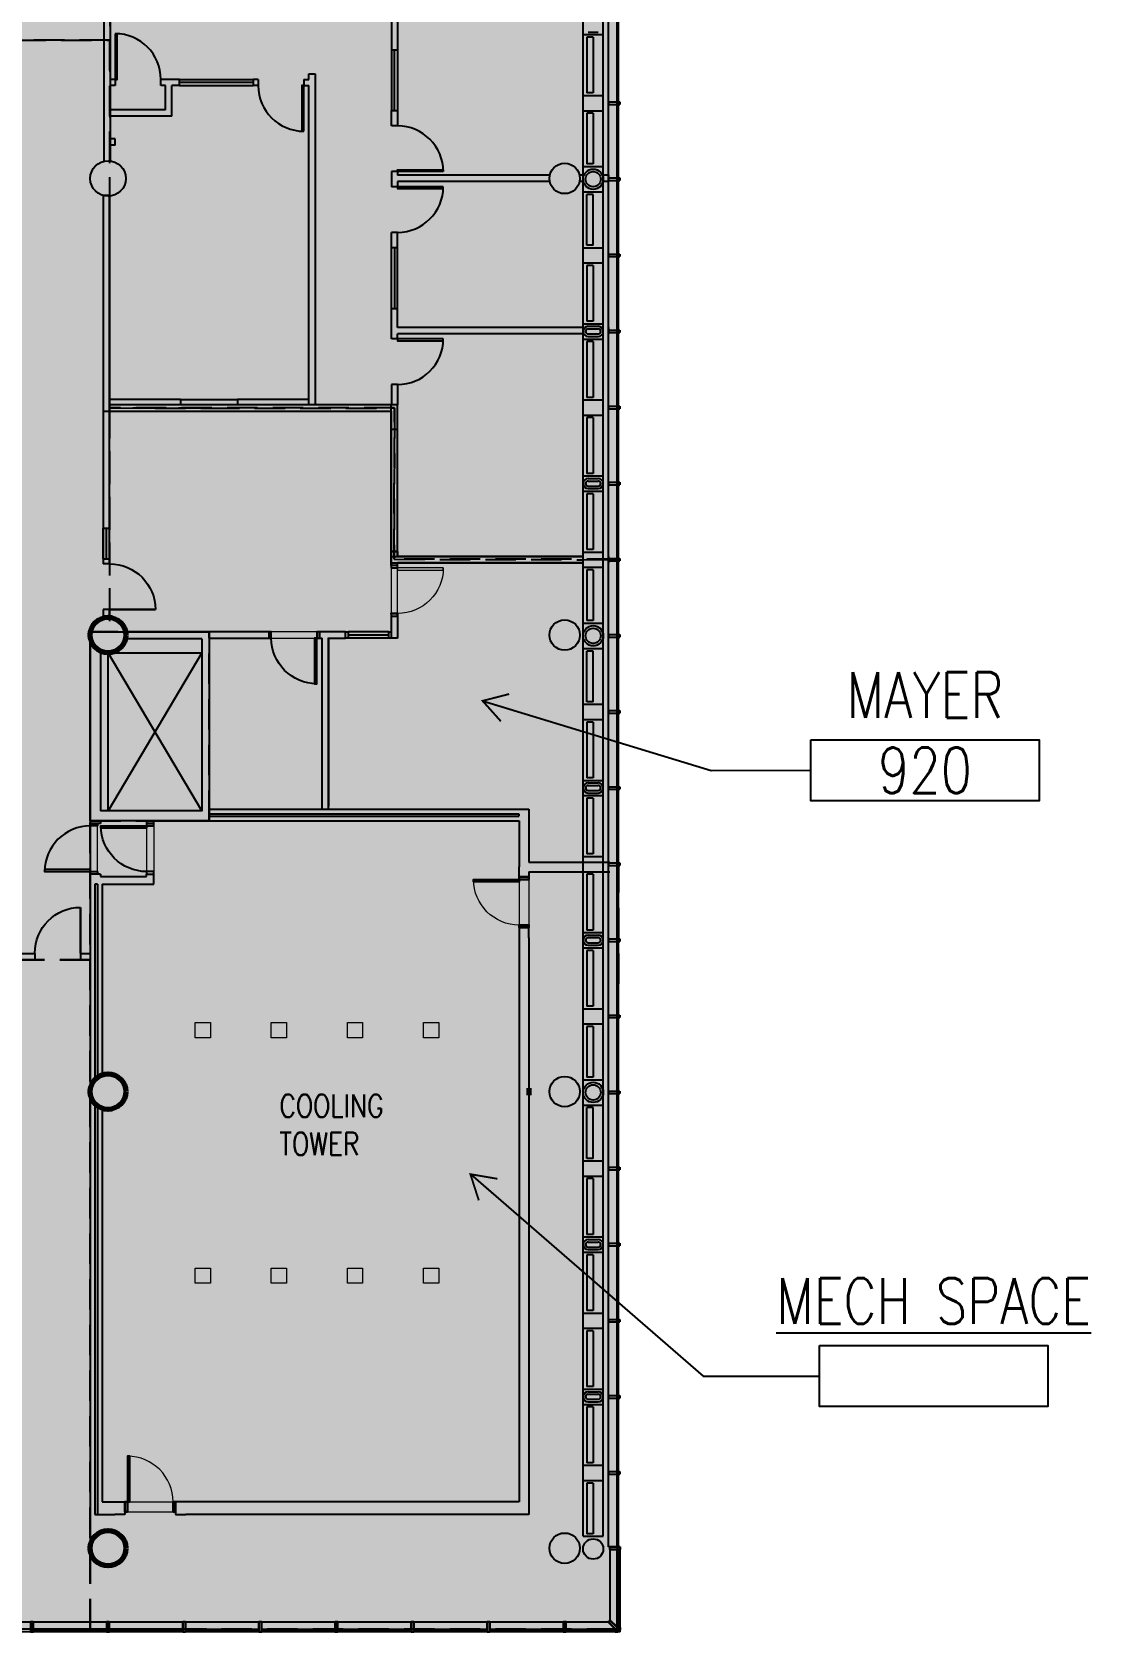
# Model space of a CAD drawing. Header units: inches. Extents: x 0 to 3025, y -21 to 2608.
# Drawn here: x 2156 to 2990, y -21 to 1240 of the extents above; entities that cross this region are included whole.
import ezdxf
from ezdxf.enums import TextEntityAlignment as Align

# ---------------------------------------------------------------- set-up
doc = ezdxf.new("R2010")
doc.units = ezdxf.units.IN
doc.header["$LTSCALE"] = 96
doc.header["$MEASUREMENT"] = 0
doc.header["$PDSIZE"] = 8
doc.linetypes.add('HIDDEN', pattern=[0.375, 0.25, -0.125])
doc.layers.get('0').update_dxf_attribs({"linetype": 'CONTINUOUS'})
for name, color, linetype in [('1 BOMA GROSS', 3, 'HIDDEN'), ('2 VERTICAL PENETRATION', 6, 'HIDDEN'), ('2 VERTICAL PENETRATION area', 253, 'HIDDEN'), ('3 SUITE TENANT', 4, 'HIDDEN'), ('3 SUITE TENANT area', 151, 'HIDDEN'), ('3 SUITE TENANT DARK', 4, 'HIDDEN'), ('3 SUITE TENANT DARK area', 150, 'HIDDEN'), ('4 COMMON', 2, 'HIDDEN'), ('4 COMMON area', 51, 'HIDDEN'), ('5 MECH', 30, 'HIDDEN'), ('5 MECHANICAL', 1, 'HIDDEN'), ('A-Anno-Note', 92, 'CONTINUOUS'), ('A-AREA-IDEN', 81, 'CONTINUOUS'), ('A-Area-Spce-Iden', 110, 'CONTINUOUS'), ('A-Area-Spce-Sqft', 81, 'CONTINUOUS'), ('A-cols', 3, 'CONTINUOUS'), ('A-door', 111, 'CONTINUOUS'), ('A-glaz', 111, 'CONTINUOUS'), ('A-GLAZ-SILL', 44, 'CONTINUOUS'), ('A-TEXT', 1, 'CONTINUOUS'), ('A-wall', 130, 'CONTINUOUS'), ('A-Win', 3, 'CONTINUOUS'), ('S-Cols', 122, 'CONTINUOUS')]:
    doc.layers.add(name, color=color, linetype=linetype)
for name, color, linetype, lineweight in [('A-COLS-EXST', 96, 'CONTINUOUS', 70), ('A-WALL-FULL', 6, 'CONTINUOUS', 70), ('A-WALL-HEAD', 1, 'CONTINUOUS', 0), ('a-xp-09 - A-GLAZ-EXST', 96, 'CONTINUOUS', 0), ('a-xp-09 - A-WALL-EXST', 96, 'CONTINUOUS', 30)]:
    doc.layers.add(name, color=color, linetype=linetype, lineweight=lineweight)
doc.styles.get("Standard").update_dxf_attribs({"font": 'romans.shx', "width": 0.8})
doc.dimstyles.new('Arch96', dxfattribs={"dimscale": 96, "dimtxt": 0.09375, "dimasz": 0.0625, "dimexe": 0.046875, "dimexo": 0.0625, "dimgap": 0.03125, "dimtad": 1, "dimtoh": 1, "dimdec": 4, "dimzin": 3, "dimdsep": 46, "dimlunit": 4, "dimtxsty": 'Standard', "dimblk": 'aro14', "dimblk1": 'ARCHTICK', "dimblk2": 'ARCHTICK', "dimsah": 1, "dimcen": 0.1875, "dimdle": 0.046875, "dimclrd": 256, "dimclre": 256, "dimclrt": 256, "dimaunit": 1, "dimadec": 3, "dimazin": 2, "dimtfac": 1, "dimtdec": 4, "dimtmove": 2, "dimatfit": 3, "dimldrblk": 'aro14', "dimfxl": 1, "dimfrac": 2, "dimlwd": -3, "dimlwe": -3, "dimarcsym": 0})

# ---------------------------------------------------------------- blocks, each defined once
blk = doc.blocks.new('FLOR-ROOM-TAG')
at = {"layer": 'A-Area-Spce-Iden'}
blk.add_lwpolyline([(-0.2344, -0.0918), (0.2344, -0.0918), (0.2344, -0.2168), (-0.2344, -0.2168)], close=True, dxfattribs=at)
at = {"width": 0.8}
for tag, p in [('AARMLBL1', (0, 0.125)), ('AARMLBL2', (0, 0))]:
    blk.add_attdef(tag, text='', height=0.0938, dxfattribs=at).set_placement(p, align=Align.MIDDLE_CENTER)
at = {"layer": 'A-Area-Spce-Iden', "width": 0.8}
blk.add_attdef('AARMNUM', text='', height=0.0938, dxfattribs=at).set_placement((0, -0.1543), align=Align.MIDDLE_CENTER)
at = {"layer": 'A-Area-Spce-Sqft', "width": 0.8}
blk.add_attdef('AARMAREA', text='', height=0.0938, dxfattribs=at).set_placement((0, -0.3086), align=Align.MIDDLE_CENTER)
blk = doc.blocks.new('_ArchTick')
at = {"linetype": 'ByBlock', "const_width": 0.15}
blk.add_lwpolyline([(-0.5, -0.5), (0.5, 0.5)], dxfattribs=at)
blk = doc.blocks.new('aro14')
blk.add_line((0, 0), (-1.021, 0))
at = {"const_width": 0.0625}
blk.add_lwpolyline([(-0.77, 0.468), (0, 0), (-0.77, -0.468)], dxfattribs=at)
blk = doc.blocks.new('*U113')
at = {"layer": 'A-door', "lineweight": 13, "extrusion": (0, 0, -1), "flags": 128}
blk.add_lwpolyline([(18, 18), (16.2, 18), (16.2, -18), (18, -18)], close=True, dxfattribs=at)
at = {"layer": 'A-door', "lineweight": 0}
blk.add_arc((-18, 18), 36, 269.9999, 359.9999, dxfattribs=at)
blk = doc.blocks.new('*U103')
at = {"layer": 'A-door', "flags": 128}
blk.add_lwpolyline([(-18, 18), (-16.2, 18), (-16.2, -18), (-18, -18)], close=True, dxfattribs=at)
at = {"layer": 'A-door', "lineweight": 0, "extrusion": (0, 0, -1)}
blk.add_arc((18, 18), 36, 180, 270, dxfattribs=at)
blk = doc.blocks.new('*U105')
at = {"layer": 'A-door', "extrusion": (0, 0, -1), "flags": 128}
blk.add_lwpolyline([(18, 18), (16.2, 18), (16.2, -18), (18, -18)], close=True, dxfattribs=at)
at = {"layer": 'A-door', "lineweight": 0, "extrusion": (0, 0, -1)}
blk.add_arc((18, 18), 36, 180, 270, dxfattribs=at)
blk = doc.blocks.new('08PDRR02')
at = {"linetype": 'ByBlock'}
for p, q in [((1, 0), (0, 0)), ((0, 0), (0, -1)), ((1, -1), (1, 0)), ((0, -1), (1, -1))]:
    blk.add_line(p, q, dxfattribs=at)
blk = doc.blocks.new('*U20')
blk.add_lwpolyline([(0, 2.5), (0, -2.5)])
at = {"linetype": 'Continuous'}
blk.add_arc((0, 2.75), 36, 0, 90, dxfattribs=at)
at = {"linetype": 'Continuous', "xscale": 36, "yscale": 0.0325, "rotation": 90}
blk.add_blockref('08PDRR02', (0, 2.75), dxfattribs=at)
blk = doc.blocks.new('*U149')
blk.add_lwpolyline([(0, 2.5), (0, -2.5)])
at = {"linetype": 'Continuous'}
blk.add_arc((0, 2.75), 36, 0, 90, dxfattribs=at)
at = {"linetype": 'Continuous', "xscale": 36, "yscale": 0.0325, "rotation": 90}
blk.add_blockref('08PDRR02', (0, 2.75), dxfattribs=at)

msp = doc.modelspace()

# ---------------------------------------------------------------- hatches: boundary and pattern name
at = {"layer": '2 VERTICAL PENETRATION area', "transparency": 33554495}
h = msp.add_hatch(color=256, dxfattribs=at)
h.dxf.hatch_style = 1
h.paths.add_polyline_path([(917, 2205.3), (1079.5, 2205.3), (1079.5, 2046.8), (916.4, 2046.8), (916.4, 2148.8), (917, 2148.8)])
h.paths.add_polyline_path([(1620.6, 1122.3), (1620.6, 1238.8), (2142.5, 1238.8), (2142.5, 1122), (1815.5, 1122), (1815.5, 1135.8), (1620.6, 1135.8)])
h.paths.add_polyline_path([(2142.5, 1370.8), (1959.8, 1369.9), (1959.8, 1432.3), (2142.4, 1432.5), (2142.4, 1370.8)])
h.paths.add_polyline_path([(2034.3, 696), (2141.5, 696), (2141.5, 402), (2034.3, 402)])
h.paths.add_polyline_path([(2295.1, 767.4), (2201.5, 767.4), (2201.5, 618.3), (2295.1, 618.3)])
at = {"layer": '3 SUITE TENANT area', "transparency": 33554495}
h = msp.add_hatch(color=256, dxfattribs=at)
h.dxf.hatch_style = 1
h.paths.add_polyline_path([(2216.6, 943.8), (2216.7, 767.4), (2295.1, 767.4), (2295.1, 627.5), (2547.3, 627.5), (2547.3, 585.8), (2617, 585.8), (2617, 824.5), (2441, 824.5), (2441.4, 943.8)])
at = {"layer": '3 SUITE TENANT DARK area', "transparency": 33554495}
h = msp.add_hatch(color=256, dxfattribs=at)
h.dxf.hatch_style = 1
h.paths.add_polyline_path([(2216.6, 943.8), (2295.1, 943.6), (2441.4, 943.8), (2441, 824.5), (2590, 824.2), (2617, 824.5), (2617, 2024.5), (2215.8, 2024.3), (2215.8, 1513.3), (2228.7, 1513.3), (2228.7, 1484.8), (2217.1, 1484.8), (2216.6, 943.8), (2295.1, 943.6)])
h = msp.add_hatch(color=256, dxfattribs=at)
h.dxf.hatch_style = 1
h.paths.add_polyline_path([(2141.5, 508.8), (2201.5, 508.8), (2201.5, -19.1), (1813, -19.1), (1813, 877.6), (2136.5, 877.6), (2136.5, 696), (2034.3, 696), (2034.3, 402), (2141.5, 402)])
h.paths.add_polyline_path([(1620.6, 1135.8), (1815.5, 1135.8), (1815.5, 1080), (1815.5, 877.6), (1813, 877.6), (1813, -19.1), (1736.5, -19.1), (1734.5, -19.1), (1453, -19.1), (1453, 1123.2), (1620.6, 1122.3)])
at = {"layer": '4 COMMON area', "transparency": 33554495}
h = msp.add_hatch(color=256, dxfattribs=at)
h.dxf.hatch_style = 1
h.paths.add_polyline_path([(1453, 1364.2), (1488.3, 1364.2), (1488.3, 1375.8), (1569.5, 1375.8), (1569.5, 1561.1), (1453.1, 1561.1), (1453.1, 1364)])
h.paths.add_polyline_path([(2031.5, 1432.5), (2031.5, 1513.3), (2228.7, 1513.3), (2228.7, 1484.8), (2217.1, 1484.8), (2217.1, 1233.8), (2142.5, 1233.8), (2142.5, 1238.8), (1620.6, 1238.8), (1620.6, 1122.3), (1453, 1123.2), (1453, 1364.2), (1488.3, 1364.2), (1488.3, 1375.8), (1569.5, 1375.8), (1569.5, 1370.8), (1838.8, 1370.8), (1838.8, 1466.6), (1872, 1466.6), (1872, 1513.3), (2031.5, 1513.3), (2031.5, 1432.5), (1960, 1432.3), (1960, 1370.8), (2142.4, 1370.8), (2142.4, 1432.5)])
h.paths.add_polyline_path([(2201.5, 508.8), (2141.5, 508.8), (2141.5, 696), (2136.5, 696), (2136.5, 877.6), (2100.5, 877.6), (1815.5, 877.6), (1815.5, 1122), (2142.5, 1122), (2142.5, 1233.8), (2216.7, 1233.8), (2216.7, 767.4), (2201.5, 767.4), (2201.5, 616.3), (2201.5, 601)])
at = {"layer": '5 MECH', "ltscale": 5, "transparency": 33554495}
h = msp.add_hatch(color=256, dxfattribs=at)
h.dxf.hatch_style = 1
h.paths.add_polyline_path([(2201.5, 618.3), (2295.1, 618.3), (2295.1, 627.5), (2547.3, 627.5), (2547.3, 585.8), (2618, 585.8), (2617, -19.1), (2201.5, -19.1)])

# ---------------------------------------------------------------- linework, layer by layer
at = {"layer": '1 BOMA GROSS'}
msp.add_lwpolyline([(377.5, 2606.2), (2617, 2606.2), (2617, -19.1), (1813, -19.1), (1813, -19.1), (1734.5, -19.1), (1554.5, -19.1), (1453, -19.1), (1453, 1442.3), (373, 1442.2), (373, 2551.1), (373, 2606.2), (2617, 2606.2)], close=True, dxfattribs=at)
at = {"layer": '2 VERTICAL PENETRATION'}
msp.add_lwpolyline([(2295.1, 767.4), (2201.5, 767.4), (2201.5, 618.3), (2295.1, 618.3)], close=True, dxfattribs=at)
at = {"layer": '3 SUITE TENANT'}
msp.add_lwpolyline([(2216.6, 943.8), (2216.7, 767.4), (2295.1, 767.4), (2295.1, 627.5), (2547.3, 627.5), (2547.3, 585.8), (2617, 585.8), (2617, 824.5), (2441, 824.5), (2441.4, 943.8), (2216.6, 943.8)], close=True, dxfattribs=at)
at = {"layer": '3 SUITE TENANT DARK'}
for points in [[(2216.6, 943.8), (2295.1, 943.6), (2441.4, 943.8), (2441, 824.5), (2590, 824.2), (2617, 824.5), (2617, 2024.5), (2215.8, 2024.3), (2215.8, 1513.3), (2228.7, 1513.3), (2228.7, 1484.8), (2217.1, 1484.8), (2216.6, 943.8), (2295.1, 943.6)], [(2141.5, 508.8), (2201.5, 508.8), (2201.5, -19.1), (1813, -19.1), (1813, 877.6), (2136.5, 877.6), (2136.5, 696), (2034.3, 696), (2034.3, 402), (2141.5, 402), (2141.5, 402), (2141.5, 508.8)]]:
    msp.add_lwpolyline(points, close=True, dxfattribs=at)
at = {"layer": '4 COMMON'}
msp.add_lwpolyline([(2217.1, 1484.8), (2217.1, 1233.8), (2142.5, 1233.8), (2142.5, 1238.8), (1620.6, 1238.8), (1620.6, 1122.3), (1453, 1123.2), (1453, 1364.2)], dxfattribs=at)
msp.add_lwpolyline([(2201.5, 508.8), (2201.5, 508.8), (2141.5, 508.8), (2141.5, 508.8), (2141.5, 508.8), (2141.5, 696), (2136.5, 696), (2136.5, 877.6), (2100.5, 877.6), (1815.5, 877.6), (1815.5, 877.6), (1815.5, 1122), (2142.5, 1122), (2142.5, 1233.8), (2216.7, 1233.8), (2216.7, 767.4), (2201.5, 767.4), (2201.5, 616.3), (2201.5, 601), (2201.5, 508.8)], close=True, dxfattribs=at)
at = {"layer": '5 MECHANICAL'}
msp.add_lwpolyline([(2201.5, 618.3), (2295.1, 618.3), (2295.1, 627.5), (2547.3, 627.5), (2547.3, 585.8), (2618, 585.8), (2617, -19.1), (2201.5, -19.1), (2201.5, 618.3)], close=True, dxfattribs=at)
at = {"layer": 'A-cols'}
for centre in [(2215.5, 1124.8), (2215.5, 764.8), (2215.5, 764.8)]:
    msp.add_circle(centre, 14, dxfattribs=at)
at = {"layer": 'A-COLS-EXST'}
for centre in [(2215.5, 764.8), (2215.5, 404.8), (2215.5, 44.8)]:
    msp.add_circle(centre, 14, dxfattribs=at)
at = {"layer": 'A-door'}
for p, q in [((2438.8, 830.7), (2438.8, 817.7)), ((2443.8, 817.7), (2443.8, 821.7)), ((2438.8, 817.7), (2443.8, 817.7)), ((2438.8, 781.7), (2443.8, 781.7)), ((2443.8, 781.7), (2443.8, 762.4)), ((2201.5, 764.8), (2201.5, 612.2)), ((2201.5, 764.8), (2201.5, 616.3)), ((2209.5, 618.3), (2209.5, 616.3)), ((2209.5, 616.3), (2201.5, 616.3))]:
    msp.add_line(p, q, dxfattribs=at)
for points in [[(2221.1, 1238.9), (2221.1, 1202.9), (2222.6, 1202.9), (2222.6, 1238.9)], [(2369.9, 1162), (2369.9, 1198), (2368.4, 1198), (2368.4, 1162)], [(2479.8, 1130.2), (2443.8, 1130.2), (2443.8, 1131.7), (2479.8, 1131.7)], [(2479.8, 1118.3), (2443.8, 1118.3), (2443.8, 1116.8), (2479.8, 1116.8)], [(2479.8, 998.3), (2443.8, 998.3), (2443.8, 996.8), (2479.8, 996.8)]]:
    msp.add_lwpolyline(points, close=True, dxfattribs=at)
at = {"layer": 'A-door', "flags": 128}
for points in [[(2443.8, 817.7), (2443.8, 819.7), (2438.8, 819.7), (2438.8, 817.7)], [(2443.8, 779.7), (2443.8, 781.7), (2438.8, 781.7), (2438.8, 779.7)], [(2342.2, 762.4), (2344.2, 762.4), (2344.2, 767.4), (2342.2, 767.4)], [(2380.2, 762.4), (2378.4, 762.4), (2378.4, 726.4), (2380.2, 726.4)], [(2380.2, 762.4), (2382.2, 762.4), (2382.2, 767.4), (2380.2, 767.4)], [(2207.1, 616.3), (2207.1, 614.3), (2201.5, 614.3), (2201.5, 616.3)], [(2245.9, 614.3), (2245.9, 612.5), (2209.9, 612.5), (2209.9, 614.3)], [(2251.5, 614.3), (2251.5, 616.3), (2245.9, 616.3), (2245.9, 614.3)], [(2201.5, 578.3), (2201.5, 580), (2165.5, 580), (2165.5, 578.3)], [(2207.1, 578.3), (2207.1, 576.3), (2201.5, 576.3), (2201.5, 578.3)], [(2251.5, 576.3), (2251.5, 578.3), (2245.9, 578.3), (2245.9, 576.3)]]:
    msp.add_lwpolyline(points, close=True, dxfattribs=at)
at = {"layer": 'A-door', "color": 1}
for centre, start, end in [((2221.1, 1202.9), 0, 90), ((2369.9, 1198), 180, 270), ((2443.8, 1130.2), 0, 90), ((2443.8, 1118.3), 270, 0), ((2443.8, 998.3), 270, 0)]:
    msp.add_arc(centre, 36, start, end, dxfattribs=at)
at = {"layer": 'A-door', "extrusion": (0, 0, -1)}
for centre, start, end in [((-2380.2, 762.4), 269.9999, 359.9999), ((-2245.9, 614.3), 270, 0)]:
    msp.add_arc(centre, 36, start, end, dxfattribs=at)
at = {"layer": 'A-door'}
msp.add_arc((2201.5, 578.3), 36, 90, 180, dxfattribs=at)
for p in [(2438.8, 781.7), (2443.8, 781.7)]:
    msp.add_point(p, dxfattribs=at)
at = {"layer": 'A-glaz'}
for p, q in [((2610, 45.8), (2610, 2599.2)), ((2617, 45.8), (2617, 2606.2)), ((2618, 45.8), (2618, 2606.2)), ((2610, 1185.2), (2617, 1185.2)), ((2610, 1184.7), (2610, 1183.2)), ((2610, 1183.2), (2617, 1183.2)), ((2617, 1184.5), (2618, 1184.5)), ((2617, 1184), (2618, 1184)), ((2618, 1185.2), (2619, 1185.2)), ((2618, 1183.2), (2619, 1183.2)), ((2619, 1185.2), (2619, 1183.2)), ((2610, 1125.2), (2617, 1125.2)), ((2610, 1124.7), (2610, 1123.2)), ((2610, 1123.2), (2617, 1123.2)), ((2617, 1124.5), (2618, 1124.5)), ((2617, 1124), (2618, 1124)), ((2618, 1125.2), (2619, 1125.2)), ((2618, 1123.2), (2619, 1123.2)), ((2619, 1125.2), (2619, 1123.2)), ((2610, 1065.2), (2617, 1065.2)), ((2610, 1064.7), (2610, 1063.2)), ((2610, 1063.2), (2617, 1063.2)), ((2617, 1064.5), (2618, 1064.5)), ((2617, 1064), (2618, 1064)), ((2618, 1065.2), (2619, 1065.2)), ((2618, 1063.2), (2619, 1063.2)), ((2619, 1065.2), (2619, 1063.2)), ((2610, 1005.2), (2617, 1005.2)), ((2610, 1004.7), (2610, 1003.2)), ((2610, 1003.2), (2617, 1003.2)), ((2617, 1004.5), (2618, 1004.5)), ((2617, 1004), (2618, 1004)), ((2618, 1005.2), (2619, 1005.2)), ((2618, 1003.2), (2619, 1003.2)), ((2619, 1005.2), (2619, 1003.2)), ((2610, 945.2), (2617, 945.2)), ((2610, 944.7), (2610, 943.2)), ((2610, 943.2), (2617, 943.2)), ((2617, 944.5), (2618, 944.5)), ((2617, 944), (2618, 944)), ((2618, 945.2), (2619, 945.2)), ((2618, 943.2), (2619, 943.2)), ((2619, 945.2), (2619, 943.2)), ((2610, 885.2), (2617, 885.2)), ((2610, 884.7), (2610, 883.2)), ((2610, 883.2), (2617, 883.2)), ((2617, 884.5), (2618, 884.5)), ((2617, 884), (2618, 884)), ((2618, 885.2), (2619, 885.2)), ((2618, 883.2), (2619, 883.2)), ((2619, 885.2), (2619, 883.2)), ((2211.6, 825), (2211.6, 849)), ((2214.1, 849), (2214.1, 825)), ((2216.6, 825), (2216.6, 849)), ((2610, 825.2), (2617, 825.2)), ((2610, 824.7), (2610, 823.2)), ((2610, 823.2), (2617, 823.2)), ((2617, 824.5), (2618, 824.5)), ((2617, 824), (2618, 824)), ((2618, 825.2), (2619, 825.2)), ((2618, 823.2), (2619, 823.2)), ((2619, 825.2), (2619, 823.2)), ((2610, 765.2), (2617, 765.2)), ((2610, 764.7), (2610, 763.2)), ((2610, 763.2), (2617, 763.2)), ((2617, 764.5), (2618, 764.5)), ((2617, 764), (2618, 764)), ((2618, 765.2), (2619, 765.2)), ((2618, 763.2), (2619, 763.2)), ((2619, 765.2), (2619, 763.2)), ((2610, 705.2), (2617, 705.2)), ((2610, 704.7), (2610, 703.2)), ((2610, 703.2), (2617, 703.2)), ((2617, 704.5), (2618, 704.5)), ((2617, 704), (2618, 704)), ((2618, 705.2), (2619, 705.2)), ((2618, 703.2), (2619, 703.2)), ((2619, 705.2), (2619, 703.2)), ((2610, 645.2), (2617, 645.2)), ((2610, 644.7), (2610, 643.2)), ((2617, 644.5), (2618, 644.5)), ((2617, 644), (2618, 644)), ((2618, 645.2), (2619, 645.2)), ((2619, 645.2), (2619, 643.2)), ((2610, 643.2), (2617, 643.2)), ((2618, 643.2), (2619, 643.2)), ((2610, 585.2), (2617, 585.2)), ((2610, 584.7), (2610, 583.2)), ((2610, 583.2), (2617, 583.2)), ((2617, 584.5), (2618, 584.5)), ((2617, 584), (2618, 584)), ((2618, 585.2), (2619, 585.2)), ((2618, 583.2), (2619, 583.2)), ((2619, 585.2), (2619, 583.2)), ((2610, 525.2), (2617, 525.2)), ((2610, 524.7), (2610, 523.2)), ((2610, 523.2), (2617, 523.2)), ((2617, 524.5), (2618, 524.5)), ((2617, 524), (2618, 524)), ((2618, 525.2), (2619, 525.2)), ((2618, 523.2), (2619, 523.2)), ((2619, 525.2), (2619, 523.2)), ((2610, 465.2), (2617, 465.2)), ((2610, 464.7), (2610, 463.2)), ((2610, 463.2), (2617, 463.2)), ((2617, 464.5), (2618, 464.5)), ((2617, 464), (2618, 464)), ((2618, 465.2), (2619, 465.2)), ((2618, 463.2), (2619, 463.2)), ((2619, 465.2), (2619, 463.2)), ((2610, 405.2), (2617, 405.2)), ((2610, 404.7), (2610, 403.2)), ((2617, 404.5), (2618, 404.5)), ((2617, 404), (2618, 404)), ((2618, 405.2), (2619, 405.2)), ((2619, 405.2), (2619, 403.2)), ((2610, 403.2), (2617, 403.2)), ((2618, 403.2), (2619, 403.2)), ((2610, 345.2), (2617, 345.2)), ((2610, 344.7), (2610, 343.2)), ((2610, 343.2), (2617, 343.2)), ((2617, 344.5), (2618, 344.5)), ((2617, 344), (2618, 344)), ((2618, 345.2), (2619, 345.2)), ((2618, 343.2), (2619, 343.2)), ((2619, 345.2), (2619, 343.2)), ((2610, 285.2), (2617, 285.2)), ((2610, 284.7), (2610, 283.2)), ((2610, 283.2), (2617, 283.2)), ((2617, 284.5), (2618, 284.5)), ((2617, 284), (2618, 284)), ((2618, 285.2), (2619, 285.2)), ((2618, 283.2), (2619, 283.2)), ((2619, 285.2), (2619, 283.2)), ((2610, 225.2), (2617, 225.2)), ((2610, 224.7), (2610, 223.2)), ((2610, 223.2), (2617, 223.2)), ((2617, 224.5), (2618, 224.5)), ((2617, 224), (2618, 224)), ((2618, 225.2), (2619, 225.2)), ((2618, 223.2), (2619, 223.2)), ((2619, 225.2), (2619, 223.2)), ((2610, 165.2), (2617, 165.2)), ((2610, 164.7), (2610, 163.2)), ((2617, 164.5), (2618, 164.5)), ((2617, 164), (2618, 164)), ((2618, 165.2), (2619, 165.2)), ((2619, 165.2), (2619, 163.2)), ((2610, 163.2), (2617, 163.2)), ((2618, 163.2), (2619, 163.2)), ((2610, 105.2), (2617, 105.2)), ((2610, 104.7), (2610, 103.2)), ((2610, 103.2), (2617, 103.2)), ((2617, 104.5), (2618, 104.5)), ((2617, 104), (2618, 104)), ((2618, 105.2), (2619, 105.2)), ((2618, 103.2), (2619, 103.2)), ((2619, 105.2), (2619, 103.2)), ((2611.2, 43.8), (2611.2, -11.8)), ((2617, -18.6), (2617, 43.8)), ((2618, 43.8), (2618, -18.6)), ((2619.2, -21.2), (1451.9, -21.2)), ((1459.9, -13.2), (2609.8, -13.2)), ((2214.5, -19.1), (2156.5, -19.1)), ((2214.5, -20.1), (2156.5, -20.1)), ((2274.5, -19.1), (2216.5, -19.1)), ((2274.5, -20.1), (2216.5, -20.1)), ((2276.5, -19.1), (2334.5, -19.1)), ((2276.5, -20.1), (2334.5, -20.1)), ((2336.5, -19.1), (2394.5, -19.1)), ((2336.5, -20.1), (2394.5, -20.1)), ((2396.5, -19.1), (2454.5, -19.1)), ((2396.5, -20.1), (2454.5, -20.1)), ((2456.5, -19.1), (2514.5, -19.1)), ((2456.5, -20.1), (2514.5, -20.1)), ((2516.5, -19.1), (2574.5, -19.1)), ((2516.5, -20.1), (2574.5, -20.1)), ((2576.5, -19.1), (2616.5, -19.1)), ((2576.5, -20.1), (2616.5, -20.1))]:
    msp.add_line(p, q, dxfattribs=at)
at = {"layer": 'A-glaz', "lineweight": 30, "flags": 128}
for points in [[(2547.3, 572.1), (2547.3, 574.1), (2539.7, 574.1), (2539.7, 572.1)], [(2547.3, 534.1), (2547.3, 536.1), (2539.7, 536.1), (2539.7, 534.1)], [(2230.8, 73.6), (2228.8, 73.6), (2228.8, 81.3), (2230.8, 81.3)], [(2268.8, 73.6), (2266.8, 73.6), (2266.8, 81.3), (2268.8, 81.3)], [(2617.5, -21.2), (2617.5, -20.3), (2616.6, -20.3), (2616.6, -18.9), (2616.9, -18.9), (2616.9, -18.7), (2618.2, -18.7), (2618.2, -19.6), (2619.2, -19.6), (2619.2, -17.6), (2618.2, -17.6), (2618.2, -18.6), (2616.9, -18.6), (2616.9, -17.5), (2611.2, -11.8), (2611.2, -13.2), (2609.8, -13.2), (2615.5, -18.9), (2616.5, -18.9), (2616.5, -20.3), (2615.5, -20.3), (2615.5, -21.2)], [(2156.5, -13.2), (2156.5, -21.2), (2154.5, -21.2), (2154.5, -13.2)], [(2216.5, -13.2), (2216.5, -21.2), (2214.5, -21.2), (2214.5, -13.2)], [(2274.5, -13.2), (2276.5, -13.2), (2276.5, -21.2), (2274.5, -21.2)], [(2334.5, -13.2), (2336.5, -13.2), (2336.5, -21.2), (2334.5, -21.2)], [(2394.5, -13.2), (2396.5, -13.2), (2396.5, -21.2), (2394.5, -21.2)], [(2454.5, -13.2), (2456.5, -13.2), (2456.5, -21.2), (2454.5, -21.2)], [(2514.5, -13.2), (2516.5, -13.2), (2516.5, -21.2), (2514.5, -21.2)], [(2574.5, -13.2), (2574.5, -21.2), (2576.5, -21.2), (2576.5, -13.2)]]:
    msp.add_lwpolyline(points, close=True, dxfattribs=at)
at = {"layer": 'A-glaz'}
for points in [[(2618, 45.8), (2610, 45.8)], [(2619.2, -21.2), (2619.2, 45.8)]]:
    msp.add_lwpolyline(points, dxfattribs=at)
at = {"layer": 'A-GLAZ-SILL'}
for p, q in [((2590, 1238.2), (2606, 1238.2)), ((2590, 1190.2), (2590, 1238.2)), ((2606, 1190.2), (2606, 1238.2)), ((2593, 1236.2), (2593, 1192.2)), ((2598, 1236.2), (2593, 1236.2)), ((2598, 1236.2), (2598, 1192.2)), ((2590, 1190.2), (2606, 1190.2)), ((2598, 1192.2), (2593, 1192.2)), ((2590, 1178.2), (2606, 1178.2)), ((2590, 1134.2), (2590, 1178.2)), ((2593, 1176.2), (2593, 1136.2)), ((2598, 1176.2), (2593, 1176.2)), ((2598, 1176.2), (2598, 1136.2)), ((2606, 1134.2), (2606, 1178.2)), ((2598, 1136.2), (2593, 1136.2)), ((2590, 1134.2), (2606, 1134.2)), ((2590, 1114.2), (2606, 1114.2)), ((2590, 1070.2), (2590, 1114.2)), ((2593, 1072.2), (2593, 1112.2)), ((2598, 1112.2), (2593, 1112.2)), ((2598, 1072.2), (2598, 1112.2)), ((2606, 1070.2), (2606, 1114.2)), ((2590, 1070.2), (2606, 1070.2)), ((2598, 1072.2), (2593, 1072.2)), ((2590, 1058.2), (2606, 1058.2)), ((2590, 1010.2), (2590, 1058.2)), ((2593, 1056.2), (2593, 1012.2)), ((2598, 1056.2), (2593, 1056.2)), ((2598, 1056.2), (2598, 1012.2)), ((2606, 1010.2), (2606, 1058.2)), ((2590, 1010.2), (2606, 1010.2)), ((2598, 1012.2), (2593, 1012.2)), ((2590, 998.2), (2606, 998.2)), ((2590, 950.2), (2590, 998.2)), ((2606, 950.2), (2606, 998.2)), ((2598, 996.2), (2593, 996.2)), ((2593, 996.2), (2593, 952.2)), ((2598, 996.2), (2598, 952.2)), ((2590, 950.2), (2606, 950.2)), ((2598, 952.2), (2593, 952.2)), ((2590, 938.2), (2606, 938.2)), ((2590, 890.2), (2590, 938.2)), ((2598, 936.2), (2593, 936.2)), ((2593, 936.2), (2593, 892.2)), ((2598, 936.2), (2598, 892.2)), ((2606, 890.2), (2606, 938.2)), ((2590, 890.2), (2606, 890.2)), ((2598, 892.2), (2593, 892.2)), ((2590, 878.2), (2606, 878.2)), ((2590, 830.2), (2590, 878.2)), ((2593, 876.2), (2593, 832.2)), ((2598, 876.2), (2593, 876.2)), ((2598, 876.2), (2598, 832.2)), ((2606, 830.2), (2606, 878.2)), ((2590, 830.2), (2606, 830.2)), ((2598, 832.2), (2593, 832.2)), ((2590, 818.2), (2606, 818.2)), ((2590, 774.2), (2590, 818.2)), ((2598, 816.2), (2593, 816.2)), ((2593, 816.2), (2593, 776.2)), ((2598, 816.2), (2598, 776.2)), ((2606, 774.2), (2606, 818.2)), ((2590, 774.2), (2606, 774.2)), ((2598, 776.2), (2593, 776.2)), ((2590, 754.2), (2606, 754.2)), ((2590, 710.2), (2590, 754.2)), ((2598, 752.2), (2593, 752.2)), ((2593, 712.2), (2593, 752.2)), ((2598, 712.2), (2598, 752.2)), ((2606, 710.2), (2606, 754.2)), ((2590, 710.2), (2606, 710.2)), ((2598, 712.2), (2593, 712.2)), ((2590, 698.2), (2606, 698.2)), ((2590, 650.2), (2590, 698.2)), ((2593, 696.2), (2593, 652.2)), ((2598, 696.2), (2593, 696.2)), ((2598, 696.2), (2598, 652.2)), ((2606, 650.2), (2606, 698.2)), ((2590, 650.2), (2606, 650.2)), ((2598, 652.2), (2593, 652.2)), ((2590, 638.2), (2606, 638.2)), ((2590, 590.2), (2590, 638.2)), ((2593, 636.2), (2593, 592.2)), ((2598, 636.2), (2593, 636.2)), ((2598, 636.2), (2598, 592.2)), ((2606, 590.2), (2606, 638.2)), ((2590, 590.2), (2606, 590.2)), ((2598, 592.2), (2593, 592.2)), ((2590, 578.2), (2606, 578.2)), ((2590, 530.2), (2590, 578.2)), ((2593, 576.2), (2593, 532.2)), ((2598, 576.2), (2593, 576.2)), ((2598, 576.2), (2598, 532.2)), ((2606, 530.2), (2606, 578.2)), ((2590, 530.2), (2606, 530.2)), ((2598, 532.2), (2593, 532.2)), ((2590, 518.2), (2606, 518.2)), ((2590, 470.2), (2590, 518.2)), ((2606, 470.2), (2606, 518.2)), ((2593, 516.2), (2593, 472.2)), ((2598, 516.2), (2593, 516.2)), ((2598, 516.2), (2598, 472.2)), ((2590, 470.2), (2606, 470.2)), ((2598, 472.2), (2593, 472.2)), ((2590, 458.2), (2606, 458.2)), ((2590, 414.2), (2590, 458.2)), ((2593, 456.2), (2593, 416.2)), ((2598, 456.2), (2593, 456.2)), ((2598, 456.2), (2598, 416.2)), ((2606, 414.2), (2606, 458.2)), ((2590, 414.2), (2606, 414.2)), ((2598, 416.2), (2593, 416.2)), ((2590, 394.2), (2606, 394.2)), ((2590, 350.2), (2590, 394.2)), ((2593, 352.2), (2593, 392.2)), ((2598, 392.2), (2593, 392.2)), ((2598, 352.2), (2598, 392.2)), ((2606, 350.2), (2606, 394.2)), ((2590, 350.2), (2606, 350.2)), ((2598, 352.2), (2593, 352.2)), ((2590, 338.2), (2606, 338.2)), ((2590, 290.2), (2590, 338.2)), ((2593, 336.2), (2593, 292.2)), ((2598, 336.2), (2593, 336.2)), ((2598, 336.2), (2598, 292.2)), ((2606, 290.2), (2606, 338.2)), ((2590, 290.2), (2606, 290.2)), ((2598, 292.2), (2593, 292.2)), ((2590, 278.2), (2606, 278.2)), ((2590, 230.2), (2590, 278.2)), ((2606, 230.2), (2606, 278.2)), ((2593, 276.2), (2593, 232.2)), ((2598, 276.2), (2593, 276.2)), ((2598, 276.2), (2598, 232.2)), ((2590, 230.2), (2606, 230.2)), ((2598, 232.2), (2593, 232.2)), ((2590, 218.2), (2606, 218.2)), ((2590, 170.2), (2590, 218.2)), ((2598, 216.2), (2593, 216.2)), ((2593, 216.2), (2593, 172.2)), ((2598, 216.2), (2598, 172.2)), ((2606, 170.2), (2606, 218.2)), ((2590, 170.2), (2606, 170.2)), ((2598, 172.2), (2593, 172.2)), ((2590, 158.2), (2606, 158.2)), ((2590, 110.2), (2590, 158.2)), ((2598, 156.2), (2593, 156.2)), ((2593, 156.2), (2593, 112.2)), ((2598, 156.2), (2598, 112.2)), ((2606, 110.2), (2606, 158.2)), ((2590, 110.2), (2606, 110.2)), ((2598, 112.2), (2593, 112.2)), ((2590, 54.2), (2590, 98.2)), ((2590, 98.2), (2606, 98.2)), ((2593, 96.2), (2593, 56.2)), ((2598, 96.2), (2593, 96.2)), ((2598, 96.2), (2598, 56.2)), ((2606, 54.2), (2606, 98.2)), ((2590, 54.2), (2606, 54.2)), ((2598, 56.2), (2593, 56.2))]:
    msp.add_line(p, q, dxfattribs=at)
at = {"layer": 'A-TEXT'}
msp.add_line((2272.7, 950.6), (2317.7, 950.6), dxfattribs=at)
at = {"layer": 'A-wall'}
for p, q in [((2438.9, 1382.3), (2438.9, 1226.3)), ((2443.8, 1301.8), (2443.8, 1226.3)), ((2212.1, 1268.8), (2212.1, 1138.6)), ((2217.1, 1268.8), (2217.1, 1156)), ((2590, 1238.2), (2590, 1250.2)), ((2606, 1238.2), (2606, 1250.2)), ((2212.1, 1242.8), (2212.1, 1138.6)), ((2217.1, 1242.8), (2217.1, 1138.7)), ((2438.9, 1226.3), (2443.8, 1226.3)), ((2221.1, 1202.9), (2217.1, 1202.9)), ((2221.1, 1202.9), (2221.1, 1198)), ((2271.8, 1202.9), (2257, 1202.9)), ((2257, 1198), (2257, 1202.9)), ((2271.8, 1197.9), (2271.8, 1202.7)), ((2329.9, 1202.9), (2329.9, 1198)), ((2333.9, 1202.9), (2329.9, 1202.9)), ((2333.9, 1202.9), (2333.9, 1198)), ((2369.9, 1202.9), (2369.9, 1198)), ((2369.9, 1202.9), (2373.8, 1202.9)), ((2373.8, 1207.2), (2378.7, 1207.2)), ((2373.8, 1202.9), (2373.8, 1207.2)), ((2378.7, 1207.2), (2378.7, 946.3)), ((2221.1, 1198), (2217.1, 1198)), ((2260.9, 1198), (2257, 1198)), ((2260.9, 1178.9), (2260.9, 1198)), ((2271.8, 1198), (2265.8, 1198)), ((2265.8, 1174), (2265.8, 1198)), ((2333.9, 1198), (2329.9, 1198)), ((2369.9, 1198), (2373.8, 1198)), ((2373.8, 946.3), (2373.8, 1198)), ((2590, 1178.2), (2590, 1190.2)), ((2606, 1178.2), (2606, 1190.2)), ((2260.9, 1178.9), (2217.1, 1178.9)), ((2265.8, 1174), (2217.1, 1174)), ((2438.9, 1166.2), (2438.9, 1178.3)), ((2438.9, 1178.3), (2443.8, 1178.3)), ((2443.8, 1178.3), (2443.8, 1166.2)), ((2443.8, 1166.2), (2438.9, 1166.2)), ((2221.1, 1156), (2217.1, 1156)), ((2217.1, 1151), (2217.1, 1138.5)), ((2221.1, 1151), (2217.1, 1151)), ((2221.1, 1151), (2221.1, 1156)), ((2443.8, 1130.3), (2438.9, 1130.3)), ((2438.9, 1130.3), (2438.9, 1118.3)), ((2443.8, 1130.3), (2443.8, 1127.3)), ((2475.3, 1127.3), (2443.8, 1127.3)), ((2563.8, 1127.3), (2475.3, 1127.3)), ((2591, 1127.5), (2587.2, 1127.5)), ((2590.7, 1127.5), (2587.2, 1127.5)), ((2590, 1122.2), (2590, 1134.2)), ((2590, 1114.2), (2590, 1126.2)), ((2610, 1127.5), (2605.3, 1127.5)), ((2606, 1122.2), (2606, 1134.2)), ((2606, 1114.2), (2606, 1126.2)), ((2610, 1127.5), (2610, 1122.5)), ((2211.6, 1111.3), (2211.6, 941.3)), ((2216.6, 1110.8), (2216.6, 946.3)), ((2443.8, 1118.3), (2438.9, 1118.3)), ((2563.8, 1122.3), (2443.8, 1122.3)), ((2443.8, 1122.3), (2443.8, 1118.3)), ((2590.8, 1122.5), (2587.3, 1122.5)), ((2590.2, 1122.5), (2587.3, 1122.5)), ((2610, 1122.5), (2605.8, 1122.5)), ((2443.8, 1082.3), (2438.9, 1082.3)), ((2438.9, 1070.3), (2438.9, 1082.3)), ((2443.8, 1070.3), (2443.8, 1082.3)), ((2438.9, 1070.3), (2443.8, 1070.3)), ((2590, 1058.2), (2590, 1070.2)), ((2606, 1058.2), (2606, 1070.2)), ((2438.9, 1022.3), (2443.8, 1022.3)), ((2438.9, 998.3), (2438.9, 1022.3)), ((2443.8, 1007.3), (2443.8, 1022.3)), ((2590, 998.2), (2590, 1010.2)), ((2606, 998.2), (2606, 1010.2)), ((2443.8, 998.3), (2438.9, 998.3)), ((2590, 1007.3), (2443.8, 1007.3)), ((2590, 1002.3), (2443.8, 1002.3)), ((2443.8, 998.3), (2443.8, 1002.3)), ((2610, 1007.3), (2610, 1002.3)), ((2443.8, 962.3), (2438.9, 962.3)), ((2438.9, 962.3), (2438.9, 946.3)), ((2443.8, 962.3), (2443.8, 946.3)), ((2443.8, 946.3), (2216.6, 946.3)), ((2272.7, 950.6), (2217.1, 950.6)), ((2272.7, 950.6), (2272.7, 946.3)), ((2373.8, 950.6), (2317.7, 950.6)), ((2317.7, 950.6), (2317.7, 946.3)), ((2443.8, 826.7), (2443.8, 946.3)), ((2590, 938.2), (2590, 950.2)), ((2606, 938.2), (2606, 950.2)), ((2211.6, 941.3), (2438.8, 941.3)), ((2438.8, 821.7), (2438.8, 941.3)), ((2443.8, 926.8), (2438.8, 926.8)), ((2590, 878.2), (2590, 890.2)), ((2606, 878.2), (2606, 890.2)), ((2211.6, 849), (2216.6, 849)), ((2211.6, 825), (2216.6, 825)), ((2217.1, 820.9), (2211.6, 820.9)), ((2443.8, 830.7), (2438.8, 830.7)), ((2438.8, 826.7), (2590, 826.7)), ((2438.8, 819.7), (2438.8, 826.7)), ((2438.8, 821.7), (2590, 821.7)), ((2443.8, 830.7), (2443.8, 826.7)), ((2443.8, 826.7), (2590, 826.7)), ((2590.4, 826.7), (2443.8, 826.7)), ((2590.4, 826.7), (2443.8, 826.7)), ((2590, 821.7), (2443.8, 821.7)), ((2443.8, 821.7), (2590, 821.7)), ((2590, 821.7), (2443.8, 821.7)), ((2590, 818.2), (2590, 830.2)), ((2606, 818.2), (2606, 830.2)), ((2610, 826.7), (2610, 821.7)), ((2610, 826.7), (2610, 821.7)), ((2217.1, 784.9), (2211.6, 784.9)), ((2438.8, 779.7), (2438.8, 762.4)), ((2590, 766.2), (2590, 778.2)), ((2606, 766.2), (2606, 778.2)), ((2289.5, 761.8), (2229.2, 761.8)), ((2344.2, 767.4), (2229.3, 767.4)), ((2289.5, 761.8), (2289.5, 626.3)), ((2295.1, 762.4), (2295.1, 627.5)), ((2295.1, 762.4), (2342.2, 762.4)), ((2402.8, 767.4), (2380.2, 767.4)), ((2382.2, 767.4), (2382.2, 762.4)), ((2382.2, 762.4), (2384.2, 762.4)), ((2384.2, 627.5), (2384.2, 762.4)), ((2389.2, 762.8), (2389.2, 629.8)), ((2389.2, 627.5), (2389.2, 762.4)), ((2389.2, 762.4), (2402.8, 762.4)), ((2402.8, 762.4), (2402.8, 767.4)), ((2436.8, 767.4), (2404.8, 767.4)), ((2404.8, 764.9), (2436.8, 764.9)), ((2436.8, 762.4), (2404.8, 762.4)), ((2443.8, 762.4), (2438.8, 762.4)), ((2590, 754.2), (2590, 766.2)), ((2606, 754.2), (2606, 766.2)), ((2209.5, 752.1), (2209.5, 626.3)), ((2289.5, 750.8), (2215.5, 626.3)), ((2289.5, 626.3), (2215.5, 750.8)), ((2590, 698.2), (2590, 710.2)), ((2606, 698.2), (2606, 710.2)), ((2590, 638.2), (2590, 650.2)), ((2606, 638.2), (2606, 650.2)), ((2289.5, 626.3), (2209.5, 626.3)), ((2245.9, 618.3), (2209.5, 618.3)), ((2245.9, 618.3), (2245.9, 616.3)), ((2251.5, 616.3), (2251.5, 618.3)), ((2251.5, 618.3), (2539.7, 618.3)), ((2295.1, 627.5), (2547.3, 627.5)), ((2295.1, 623.9), (2539.5, 623.9)), ((2295.1, 621.9), (2539.5, 621.9)), ((2539.5, 623.9), (2539.5, 621.9)), ((2539.7, 618.3), (2539.7, 582.1)), ((2547.3, 627.5), (2547.3, 585.8)), ((2245.9, 616.3), (2251.5, 616.3)), ((2539.7, 574.1), (2539.7, 582.1)), ((2547.3, 585.8), (2611.1, 585.8)), ((2590, 578.2), (2590, 590.2)), ((2606, 578.2), (2606, 590.2)), ((2209.5, 576.3), (2201.5, 576.3)), ((2201.5, 576.3), (2201.5, 44.8)), ((2205.1, 568.3), (2205.1, 414.2)), ((2207.1, 568.3), (2205.1, 568.3)), ((2207.1, 568.3), (2207.1, 416)), ((2209.5, 576.3), (2209.5, 574.3)), ((2209.5, 574.3), (2245.9, 574.3)), ((2210.8, 568.3), (2251.5, 568.3)), ((2210.8, 568.3), (2210.8, 417.9)), ((2245.9, 576.3), (2251.5, 576.3)), ((2245.9, 574.3), (2245.9, 576.3)), ((2251.5, 568.3), (2251.5, 576.3)), ((2547.3, 574.1), (2539.7, 574.1)), ((2547.3, 578.1), (2547.3, 574.1)), ((2547.3, 578.1), (2611.1, 578.1)), ((2547.3, 534.1), (2539.7, 534.1)), ((2539.7, 534.1), (2539.7, 526.1)), ((2547.3, 526.1), (2547.3, 534.1)), ((2590, 518.2), (2590, 530.2)), ((2606, 518.2), (2606, 530.2)), ((2539.7, 526.1), (2539.7, 81.3)), ((2547.3, 526.1), (2547.3, 71.3)), ((2157.8, 513.8), (2157.8, 508.8)), ((2590, 458.2), (2590, 470.2)), ((2606, 458.2), (2606, 470.2)), ((2590, 406.2), (2590, 418.2)), ((2606, 406.2), (2606, 418.2)), ((2590, 394.2), (2590, 406.2)), ((2606, 394.2), (2606, 406.2)), ((2205.1, 395.4), (2205.1, 71.3)), ((2207.1, 393.6), (2207.1, 71.3)), ((2210.8, 391.6), (2210.8, 81.3)), ((2590, 338.2), (2590, 350.2)), ((2606, 338.2), (2606, 350.2)), ((2590, 278.2), (2590, 290.2)), ((2606, 278.2), (2606, 290.2)), ((2590, 218.2), (2590, 230.2)), ((2606, 218.2), (2606, 230.2)), ((2590, 158.2), (2590, 170.2)), ((2606, 158.2), (2606, 170.2)), ((2590, 98.2), (2590, 110.2)), ((2606, 98.2), (2606, 110.2)), ((2210.8, 81.3), (2220.8, 81.3)), ((2220.8, 81.3), (2228.8, 81.3)), ((2228.8, 81.3), (2228.8, 71.3)), ((2276.8, 81.3), (2268.8, 81.3)), ((2268.8, 81.3), (2268.8, 71.3)), ((2539.7, 81.3), (2276.8, 81.3)), ((2205.1, 71.3), (2220.8, 71.3)), ((2228.8, 71.3), (2220.8, 71.3)), ((2268.8, 71.3), (2276.8, 71.3)), ((2547.3, 71.3), (2276.8, 71.3))]:
    msp.add_line(p, q, dxfattribs=at)
at = {"layer": 'A-wall', "color": 130, "linetype": 'Continuous', "lineweight": -3}
for p, q in [((2216.6, 1111.3), (2211.6, 1111.3)), ((2211.6, 1111.3), (2211.6, 820.9)), ((2216.6, 820.9), (2216.6, 1111.3)), ((2443.8, 946.3), (2216.6, 946.3)), ((2216.6, 946.3), (2216.6, 941.3)), ((2438.8, 941.3), (2438.8, 946.3)), ((2443.8, 830.7), (2443.8, 946.3)), ((2216.6, 941.3), (2438.8, 941.3)), ((2438.8, 941.3), (2438.8, 830.7)), ((2443.8, 926.8), (2438.8, 926.8)), ((2211.6, 825), (2216.6, 825)), ((2438.8, 830.7), (2443.8, 830.7)), ((2211.6, 784.9), (2211.6, 778.2)), ((2216.6, 778.2), (2216.6, 784.9))]:
    msp.add_line(p, q, dxfattribs=at)
at = {"layer": 'A-wall'}
msp.add_lwpolyline([(2295.1, 618.3), (2201.5, 618.3), (2201.5, 767.4), (2295.1, 767.4)], close=True, dxfattribs=at)
at = {"layer": 'A-wall', "flags": 128}
for points in [[(2404.8, 762.4), (2402.8, 762.4), (2402.8, 767.4), (2404.8, 767.4)], [(2438.8, 762.4), (2436.8, 762.4), (2436.8, 767.4), (2438.8, 767.4)], [(2289.5, 750.8), (2289.5, 626.3), (2215.5, 626.3), (2215.5, 750.8)]]:
    msp.add_lwpolyline(points, close=True, dxfattribs=at)
at = {"layer": 'A-wall'}
for points in [[(2141.5, 513.8), (2157.8, 513.8)], [(2141.5, 508.8), (2157.8, 508.8)], [(2193.8, 513.8), (2201.5, 513.8)], [(2193.8, 508.8), (2201.5, 508.8)]]:
    msp.add_lwpolyline(points, dxfattribs=at)
at = {"layer": 'A-WALL-FULL'}
msp.add_line((2547.3, 407.6), (2547.3, 402), dxfattribs=at)
at = {"layer": 'A-WALL-HEAD', "extrusion": (0, 0, -1)}
for p, q in [((2438.8, 817.7), (2438.8, 781.7)), ((2443.8, 781.7), (2443.8, 817.7)), ((2380.2, 767.4), (2344.2, 767.4)), ((2344.2, 762.4), (2380.2, 762.4)), ((2201.5, 578.3), (2201.5, 614.3)), ((2207.1, 578.3), (2207.1, 614.3)), ((2230.8, 81.3), (2266.8, 81.3)), ((2230.8, 73.6), (2266.8, 73.6))]:
    msp.add_line(p, q, dxfattribs=at)
at = {"layer": 'A-WALL-HEAD'}
for p, q in [((2245.9, 614.3), (2245.9, 578.3)), ((2251.5, 614.3), (2251.5, 578.3)), ((2539.7, 572.1), (2539.7, 536.1)), ((2547.3, 572.1), (2547.3, 536.1))]:
    msp.add_line(p, q, dxfattribs=at)
at = {"layer": 'A-Win'}
for p, q in [((2438.9, 1226.3), (2438.9, 1178.3)), ((2441.3, 1178.3), (2441.3, 1226.3)), ((2443.8, 1226.3), (2443.8, 1178.3)), ((2271.8, 1202.9), (2329.9, 1202.9)), ((2329.9, 1200.4), (2271.8, 1200.4)), ((2271.8, 1198), (2329.9, 1198)), ((2438.9, 1022.3), (2438.9, 1070.3)), ((2441.3, 1070.3), (2441.3, 1022.3)), ((2443.8, 1022.3), (2443.8, 1070.3))]:
    msp.add_line(p, q, dxfattribs=at)
at = {"layer": 'a-xp-09 - A-GLAZ-EXST', "lineweight": 30, "flags": 128}
msp.add_lwpolyline([(2619.2, 45.8), (2619.2, 43.8), (2611.2, 43.8), (2611.2, 45.8)], close=True, dxfattribs=at)
at = {"layer": 'a-xp-09 - A-WALL-EXST'}
msp.add_line((2295.1, 623.9), (2295.1, 621.9), dxfattribs=at)
at = {"layer": 'a-xp-09 - A-WALL-EXST', "lineweight": 13, "flags": 128}
for points in [[(2296.2, 459.3), (2296.2, 447.3), (2284.2, 447.3), (2284.2, 459.3)], [(2356.2, 459.3), (2356.2, 447.3), (2344.2, 447.3), (2344.2, 459.3)], [(2416.2, 459.3), (2416.2, 447.3), (2404.2, 447.3), (2404.2, 459.3)], [(2476.2, 459.3), (2476.2, 447.3), (2464.2, 447.3), (2464.2, 459.3)], [(2296.2, 265.7), (2296.2, 253.7), (2284.2, 253.7), (2284.2, 265.7)], [(2356.2, 265.7), (2356.2, 253.7), (2344.2, 253.7), (2344.2, 265.7)], [(2416.2, 265.7), (2416.2, 253.7), (2404.2, 253.7), (2404.2, 265.7)], [(2476.2, 265.7), (2476.2, 253.7), (2464.2, 253.7), (2464.2, 265.7)]]:
    msp.add_lwpolyline(points, close=True, dxfattribs=at)
at = {"layer": 'S-Cols'}
for p, q in [((2594, 1240.2), (2602, 1240.2)), ((2594, 1008.2), (2602, 1008.2)), ((2594, 1006.2), (2602, 1006.2)), ((2594, 1002.2), (2602, 1002.2)), ((2594, 1000.2), (2602, 1000.2)), ((2594, 888.2), (2602, 888.2)), ((2594, 886.2), (2602, 886.2)), ((2594, 882.2), (2602, 882.2)), ((2594, 880.2), (2602, 880.2)), ((2594, 648.2), (2602, 648.2)), ((2594, 646.2), (2602, 646.2)), ((2594, 642.2), (2602, 642.2)), ((2594, 640.2), (2602, 640.2)), ((2594, 528.2), (2602, 528.2)), ((2594, 526.2), (2602, 526.2)), ((2594, 522.2), (2602, 522.2)), ((2594, 520.2), (2602, 520.2)), ((2594, 288.2), (2602, 288.2)), ((2594, 286.2), (2602, 286.2)), ((2594, 282.2), (2602, 282.2)), ((2594, 280.2), (2602, 280.2)), ((2594, 168.2), (2602, 168.2)), ((2594, 166.2), (2602, 166.2)), ((2594, 162.2), (2602, 162.2)), ((2594, 160.2), (2602, 160.2))]:
    msp.add_line(p, q, dxfattribs=at)
for centre, radius in [((2215.5, 1124.8), 14), ((2575.5, 1124.8), 12), ((2598, 1124.2), 8), ((2598, 1124.2), 6), ((2215.5, 764.8), 14), ((2575.5, 764.8), 12), ((2598, 764.2), 8), ((2598, 764.2), 6), ((2575.5, 404.8), 12), ((2598, 404.2), 8), ((2598, 404.2), 6), ((2575.5, 44.8), 12), ((2598, 44.2), 8)]:
    msp.add_circle(centre, radius, dxfattribs=at)
for centre, radius, start, end in [((2594, 1004.2), 4, 90, 270), ((2594, 1004.2), 2, 90, 270), ((2602, 1004.2), 4, 270, 90), ((2602, 1004.2), 2, 270, 90), ((2594, 884.2), 4, 90, 270), ((2594, 884.2), 2, 90, 270), ((2602, 884.2), 4, 270, 90), ((2602, 884.2), 2, 270, 90), ((2594, 644.2), 4, 90, 270), ((2594, 644.2), 2, 90, 270), ((2602, 644.2), 4, 270, 90), ((2602, 644.2), 2, 270, 90), ((2594, 524.2), 4, 90, 270), ((2594, 524.2), 2, 90, 270), ((2602, 524.2), 4, 270, 90), ((2602, 524.2), 2, 270, 90), ((2594, 284.2), 4, 90, 270), ((2594, 284.2), 2, 90, 270), ((2602, 284.2), 4, 270, 90), ((2602, 284.2), 2, 270, 90), ((2594, 164.2), 4, 90, 270), ((2594, 164.2), 2, 90, 270), ((2602, 164.2), 4, 270, 90), ((2602, 164.2), 2, 270, 90)]:
    msp.add_arc(centre, radius, start, end, dxfattribs=at)

# ---------------------------------------------------------------- block references
at = {"layer": 'A-AREA-IDEN', "xscale": 384, "yscale": 384, "zscale": 384}
for p, values in [((2859.6, 717.4), {'AARMLBL2': 'MAYER', 'AARMNUM': '920'}), ((2866.4, 239.8), {'AARMLBL2': '%%UMECH SPACE'})]:
    msp.add_blockref('FLOR-ROOM-TAG', p, dxfattribs=at).add_auto_attribs(values)
at = {"layer": 'A-door', "xscale": -1, "rotation": 270}
msp.add_blockref('*U149', (2214.1, 784.9), dxfattribs=at)
at = {"layer": 'A-door', "extrusion": (0, 0, -1)}
for name, p, rotation in [('*U113', (-2461.8, 799.8), 270), ('*U105', (-2248.8, 99.3), 180)]:
    msp.add_blockref(name, p, dxfattribs=dict(at, rotation=rotation))
at = {"layer": 'A-door', "rotation": 270}
msp.add_blockref('*U103', (2521.7, 554.1), dxfattribs=at)
at = {"layer": 'A-door', "xscale": -1}
msp.add_blockref('*U20', (2193.8, 511.3), dxfattribs=at)

# ---------------------------------------------------------------- texts
at = {"layer": 'A-Anno-Note', "insert": (2350.7, 402.6), "char_height": 18, "width": 112.896, "attachment_point": 1}
msp.add_mtext('COOLING \\PTOWER', dxfattribs=at)

# ---------------------------------------------------------------- leaders
at = {"layer": 'A-AREA-IDEN'}
for points in [[(2510.8, 712.9), (2691, 658.1), (2769.6, 658.2)], [(2501.2, 339.7), (2684.6, 180.5), (2776.4, 180.5)]]:
    msp.add_leader(points, dimstyle='Arch96', override={"dimscale": 384}, dxfattribs=at)

doc.saveas('drawing.dxf')
